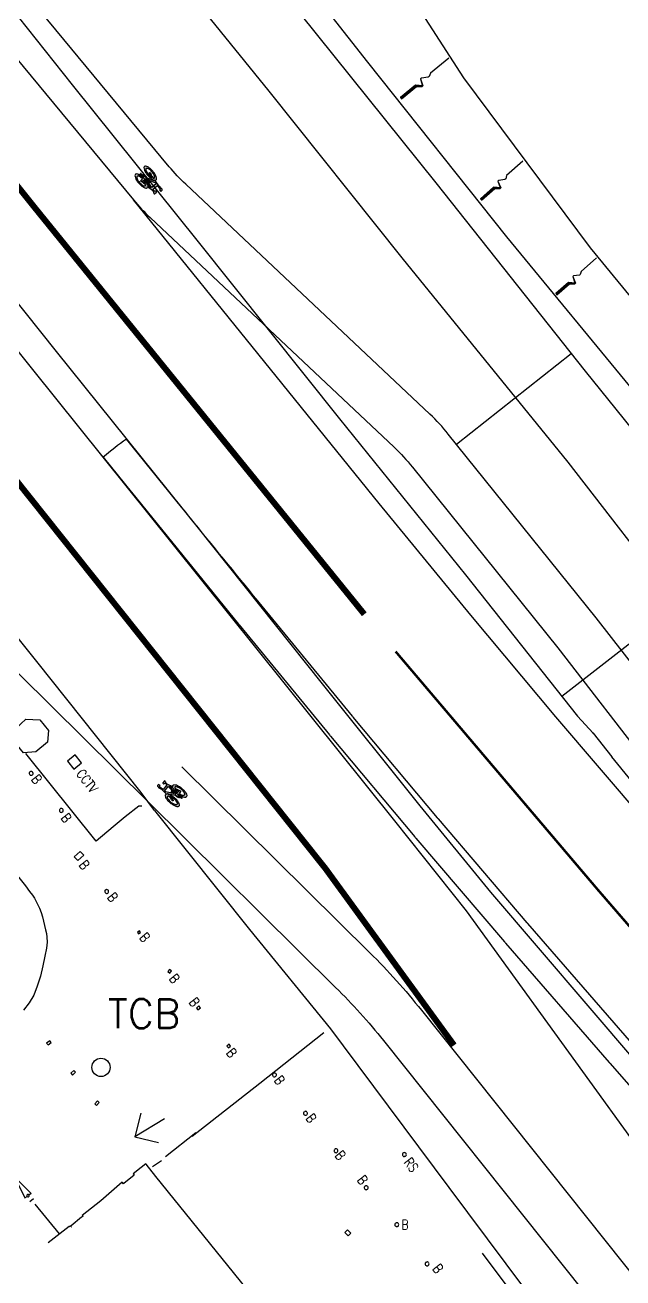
# Model space of a CAD drawing. Extents: x 427500 to 429848, y 434500 to 436505.
# Drawn here: x 429262.6 to 429287.2, y 435046.8 to 435098.4 of the extents above; entities that cross this region are included whole.
import ezdxf

# ---------------------------------------------------------------- set-up
doc = ezdxf.new("R2010")
doc.units = 0
doc.linetypes.add('1004', pattern=[6, 4, -2])
doc.linetypes.add('1010', pattern=[2, 1, -1])
doc.layers.get('0').update_dxf_attribs({"color": 222})
for name, color, linetype in [('KTS_LINES', 7, 'Continuous'), ('LPTIP_Ex_Base', 8, 'Continuous'), ('PRO-MARKINGS', 7, 'Continuous'), ('PROPOSED', 1, 'Continuous')]:
    doc.layers.add(name, color=color, linetype=linetype)
doc.styles.add('MtXpl_Romans', font='romans__.ttf')
doc.styles.get("Standard").update_dxf_attribs({"font": 'romans.shx'})

# ---------------------------------------------------------------- blocks, each defined once
blk = doc.blocks.new('FENCE_UP')
at = {"color": 0, "linetype": 'ByBlock', "flags": 128}
blk.add_lwpolyline([(0, 0.5), (0, -0.5)], dxfattribs=at)
blk = doc.blocks.new('GATE')
at = {"color": 0, "linetype": 'ByBlock', "flags": 128}
for points in [[(-0.450902, 0), (-0.451904, 0.007014), (-0.455912, 0.014028), (-0.460922, 0.019038), (-0.467936, 0.023046), (-0.475952, 0.024048), (-0.482966, 0.023046), (-0.48998, 0.019038), (-0.49499, 0.014028), (-0.498998, 0.007014), (-0.5, 0), (-0.498998, -0.007014), (-0.49499, -0.014028), (-0.48998, -0.019038), (-0.482966, -0.023046), (-0.475952, -0.024048), (-0.467936, -0.023046), (-0.460922, -0.019038), (-0.455912, -0.014028), (-0.451904, -0.007014)], [(-0.475952, 0.024048), (-0.475952, 0.078156), (0.475952, -0.078156), (0.475952, -0.024048)], [(-0.475952, -0.024048), (-0.475952, -0.078156), (0.475952, 0.078156), (0.475952, 0.024048)], [(-0.450902, 0), (-0.451904, -0.007014)], [(0.5, 0), (0.498998, 0.007014), (0.49499, 0.014028), (0.48998, 0.019038), (0.482966, 0.023046), (0.475952, 0.024048), (0.467936, 0.023046), (0.460922, 0.019038), (0.455912, 0.014028), (0.451904, 0.007014), (0.450902, 0), (0.451904, -0.007014), (0.455912, -0.014028), (0.460922, -0.019038), (0.467936, -0.023046), (0.475952, -0.024048), (0.482966, -0.023046), (0.48998, -0.019038), (0.49499, -0.014028), (0.498998, -0.007014)], [(0.5, 0), (0.498998, -0.007014)]]:
    blk.add_lwpolyline(points, dxfattribs=at)
blk = doc.blocks.new('CIRCL')
at = {"color": 0, "linetype": 'ByBlock', "flags": 128}
for points in [[(0.5, 0), (0.475, 0.154), (0.404, 0.293), (0.293, 0.404), (0.154, 0.475), (0, 0.5), (-0.154, 0.475), (-0.293, 0.404), (-0.404, 0.293), (-0.475, 0.154), (-0.5, 0), (-0.475, -0.154), (-0.404, -0.293), (-0.293, -0.404), (-0.154, -0.475), (0, -0.5), (0.154, -0.475), (0.293, -0.404), (0.404, -0.293), (0.475, -0.154)], [(0.5, 0), (0.475, -0.154)]]:
    blk.add_lwpolyline(points, dxfattribs=at)
blk = doc.blocks.new('MH_BANK_L')
at = {"color": 0, "linetype": 'ByBlock', "flags": 128}
for points in [[(-0.19, 0.02005), (-0.5, 0.02005)], [(-0.5, 0.02005), (-0.5, 5e-05)], [(-0.5, 0.01905), (-0.19, 0.01905)], [(-0.5, 0.01795), (-0.19, 0.01795)], [(-0.5, 0.01695), (-0.19, 0.01695)], [(-0.5, 0.01595), (-0.19, 0.01595)], [(-0.5, 0.01495), (-0.19, 0.01495)], [(-0.5, 0.01395), (-0.19, 0.01395)], [(-0.5, 0.01305), (-0.19, 0.01305)], [(-0.5, 0.01205), (-0.19, 0.01205)], [(-0.5, 0.01105), (-0.19, 0.01105)], [(-0.5, 0.01005), (-0.19, 0.01005)], [(-0.5, 0.00905), (-0.19, 0.00905)], [(-0.5, 0.00805), (-0.19, 0.00805)], [(-0.5, 0.00695), (-0.19, 0.00695)], [(-0.5, 0.00595), (-0.19, 0.00595)], [(-0.5, 0.00495), (-0.19, 0.00495)], [(-0.5, 0.00405), (-0.19, 0.00405)], [(-0.5, 0.00295), (-0.19, 0.00295)], [(-0.5, 0.00195), (-0.19, 0.00195)], [(-0.5, 0.00105), (-0.19, 0.00105)], [(-0.5, 5e-05), (-0.19, 5e-05)], [(-0.19, 5e-05), (-0.19, 0.02005)], [(-0.1, -0.04005), (-0.19, 0.02005)], [(-0.19, 0.01905), (-0.101, -0.03995)], [(-0.19, 0.01795), (-0.102, -0.04005)], [(-0.19, 0.01695), (-0.1031, -0.03995)], [(-0.19, 0.01595), (-0.1042, -0.04005)], [(-0.19, 0.01495), (-0.1052, -0.03995)], [(-0.19, 0.01395), (-0.1062, -0.03995)], [(-0.19, 0.01305), (-0.1072, -0.03995)], [(-0.19, 0.01205), (-0.108, -0.03995)], [(-0.19, 0.01105), (-0.109, -0.03995)], [(-0.19, 0.01005), (-0.11, -0.04005)], [(-0.19, 0.00905), (-0.1112, -0.03995)], [(-0.19, 0.00805), (-0.19, 0.00695)], [(-0.19, 0.00805), (-0.1124, -0.04005)], [(-0.19, 0.00695), (-0.1135, -0.03995)], [(-0.19, 0.00595), (-0.1144, -0.03995)], [(-0.19, 0.00495), (-0.1154, -0.03995)], [(-0.19, 0.00405), (-0.1163, -0.03995)], [(-0.19, 0.00295), (-0.1173, -0.03995)], [(-0.19, 0.00195), (-0.1183, -0.03995)], [(-0.19, 0.00105), (-0.1191, -0.04005)], [(-0.19, 5e-05), (-0.12, -0.04005)], [(-0.0601, 0.04005), (-0.11, -0.04005)], [(-0.0601, 0.04005), (-0.109, -0.03995)], [(-0.0601, 0.04005), (-0.108, -0.03995)], [(-0.0601, 0.04005), (-0.1072, -0.03995)], [(-0.0601, 0.04005), (-0.1062, -0.03995)], [(-0.0601, 0.04005), (-0.1058, -0.03085)], [(-0.0601, 0.04005), (-0.1055, -0.03155)], [(-0.0601, 0.04005), (-0.1052, -0.03995)], [(-0.0601, 0.04005), (-0.1042, -0.04005)], [(-0.0601, 0.04005), (-0.1031, -0.03995)], [(-0.0601, 0.04005), (-0.102, -0.04005)], [(-0.0601, 0.04005), (-0.101, -0.03995)], [(-0.0601, 0.04005), (-0.1, -0.04005)], [(-0.0601, 0.04005), (-0.1, -0.04005)], [(-0.04, 0.04005), (-0.0601, 0.04005)], [(0.05, 5e-05), (-0.04, 0.04005)], [(0.07, 5e-05), (0.05, 5e-05)], [(0.12, 0.02005), (0.07, 5e-05)], [(0.5, 0.02005), (0.12, 0.02005)], [(-0.1, -0.04005), (-0.12, -0.04005)], [(-0.1058, -0.03085), (-0.1137, -0.03085)], [(-0.1055, -0.03155), (-0.1127, -0.03155)], [(-0.1059, -0.03225), (-0.1116, -0.03225)], [(-0.1065, -0.03295), (-0.1105, -0.03295)], [(-0.107, -0.03375), (-0.1094, -0.03375)], [(-0.1075, -0.03445), (-0.1083, -0.03445)], [(-0.1055, -0.03155), (-0.1077, -0.03485)]]:
    blk.add_lwpolyline(points, dxfattribs=at)
blk = doc.blocks.new('Bicycle-1057S')
h = blk.add_hatch(color=0)
h.dxf.hatch_style = 1
edge = h.paths.add_edge_path()
edge.add_arc((0.1255931590565698, -0.09402841553107237), 0.02648515648108875, 129.1417589179424, 144.2919472120851)
edge.add_arc((0.1085562400126971, -0.08167002299842399), 0.005438877888942004, 145.2542598140026, 218.1085320607194)
edge.add_arc((0.1199412003065617, -0.07274033581713624), 0.01990803937288878, 218.1085320607193, 242.7437377249644)
edge.add_arc((0.1323570823030125, -0.04863988274777631), 0.0470186639303978, 242.7437377249643, 256.1140822548531)
edge.add_line((0.1210730989660078, -0.09428444954219217), (0.1210730989660078, -0.1093843280975762))
edge.add_line((0.1210730989660078, -0.1093843280975762), (0.1709389036250854, -0.1093843280975762))
edge.add_line((0.1709389036250854, -0.1093843280975762), (0.1709389036250854, -0.08603216731390888))
edge.add_line((0.1709389036250854, -0.08603216731390888), (0.2357062799771484, -0.07507811475829329))
edge.add_arc((0.2940311629775173, 0.02510465163729701), 0.1159240210641441, 239.7926865904873, 250.1489920615088)
edge.add_arc((0.3352342839856055, 0.1392318298363441), 0.2372611958478196, 250.1489920615087, 261.4948583744368)
edge.add_arc((0.362500000000002, 0.3215590699295104), 0.4216158587933737, 261.4948583744369, 265.5790043067903)
edge.add_line((0.33, -0.09880230125732192), (0.33, -0.1106220625765941))
edge.add_arc((0.3649999999999979, -1.094938660479188), 0.9849386604791879, 92.0364461736281, 98.710120306432)
edge.add_arc((0.3002475405305327, -0.6722787565192403), 0.5573474124130271, 98.71012030643209, 110.2975697722287)
edge.add_arc((0.2023615741320395, -0.4076241066270181), 0.2751706129993586, 110.2975697722287, 131.7625682865146)
edge.add_arc((0.05714990642971905, -0.2449999999999999), 0.05714990642971902, 131.7625682865146, 180)
edge.add_arc((0.05714990642971905, -0.245), 0.05714990642971904, 180, 228.2374317134853)
edge.add_arc((0.2023615741320401, -0.08237589337298118), 0.2751706129993595, 228.2374317134854, 249.7024302277713)
edge.add_arc((0.3002475405305318, 0.1822787565192362), 0.5573474124130229, 249.7024302277713, 261.2898796935679)
edge.add_arc((0.3650000000000001, 0.6049386604791959), 0.9849386604791958, 261.2898796935679, 270)
edge.add_arc((0.3650000000000005, 0.604938660479198), 0.984938660479198, 269.9999999999999, 278.710120306432)
edge.add_arc((0.4297524594694681, 0.1822787565192365), 0.5573474124130234, 278.7101203064321, 290.2975697722287)
edge.add_arc((0.527638425867959, -0.08237589337297913), 0.2751706129993619, 290.2975697722287, 311.7625682865145)
edge.add_arc((0.6728500935702808, -0.2450000000000002), 0.05714990642971921, 311.7625682865148, 360.0000000000001)
edge.add_arc((0.6728500935702809, -0.2450000000000002), 0.05714990642971907, 8.347926217626053e-14, 48.23743171348524)
edge.add_arc((0.5276384258679238, -0.4076241066270601), 0.2751706129994143, 48.23743171348545, 51.44868646367202)
edge.add_line((0.6991289573365953, -0.1924268392766916), (0.9555783743845828, -0.1393683391977977))
edge.add_line((0.9555783743845828, -0.1393683391977977), (1.026142996864914, -0.1494489995521307))
edge.add_arc((1.047232637774721, -0.1446760141640408), 0.02162300495351051, 192.752292015752, 229.4556686730448)
edge.add_arc((1.082087526109876, -0.1021911607252427), 0.07657266547575484, 230.3014880105123, 254.7693945910597)
edge.add_arc((1.137258100044497, 0.09027275344468394), 0.2767829944268662, 254.2163442209831, 263.9588712902375)
edge.add_arc((1.111305815940649, -0.1577737992489841), 0.0273842720150536, 263.337789327011, 292.272256146745)
edge.add_arc((1.118318684532589, -0.1773400816377044), 0.006684298591048081, 300.2362763225035, 358.2881666264944)
edge.add_line((1.125, -0.1775397595764579), (1.125, -0.06938311127612472))
edge.add_arc((1.114107004921157, -0.06988940866287181), 0.01090475487260144, 2.661145164140756, 38.31498093786265)
edge.add_arc((1.110772519990496, -0.07252424211479346), 0.01515459452512635, 38.31498093786259, 73.21773194917768)
edge.add_arc((1.092973786883735, -0.1315424953674024), 0.07679832183938598, 73.2177319491774, 98.60632256700862)
edge.add_arc((1.086437502710172, -0.08835556308793147), 0.03311956120553582, 98.60632256700892, 134.88021916439)
edge.add_line((1.063067446729034, -0.06488758878494341), (1.033157894736842, -0.1147368421052633))
edge.add_line((1.033157894736842, -0.1147368421052633), (0.94, -0.1014285714285716))
edge.add_line((0.94, -0.1014285714285716), (0.94, 0.1393269230769229))
edge.add_line((0.94, 0.1393269230769229), (0.9849999999999998, 0.1349999999999998))
edge.add_arc((1.01645105852891, 0.3320764244353353), 0.199570253672248, 260.9327337914132, 290.3801191405059)
edge.add_arc((1.105464489312583, 0.1086566116361067), 0.04124963619416752, 71.00970639435519, 118.23338806896231, ccw=False)
edge.add_arc((1.115840168087301, 0.1389608091172128), 0.009218591994430198, 6.472580860778692, 70.69733750635021, ccw=False)
edge.add_line((1.125, 0.1399999999999998), (1.125, 0.08999999999999979))
edge.add_line((1.125, 0.08999999999999979), (1.215, 0.08999999999999977))
edge.add_line((1.215, 0.08999999999999977), (1.215, 0.1551204709322744))
edge.add_arc((1.199541460380685, 0.152605035499959), 0.01566186012503258, 9.242245549902828, 38.24503396435792)
edge.add_arc((1.175907833058162, 0.1339771072228429), 0.04575418559710753, 38.24503396435812, 62.40139835930763)
edge.add_arc((1.144411258767213, 0.07372613583564096), 0.1137410501017065, 62.40139835930752, 80.15996594038734)
edge.add_arc((1.117118489909174, -0.08362655073671205), 0.2734431578006205, 80.15996594038758, 97.39463954963908)
edge.add_arc((1.101932488087908, 0.03338489676562068), 0.1554503889632606, 97.39463954963931, 115.9418288466421)
edge.add_arc((1.008892827938793, 0.2234296512512854), 0.05614866456590088, 265.4429401072497, 296.48081285581895, ccw=False)
edge.add_line((1.004431711558944, 0.1674584892731782), (0.7039782804499767, 0.1963482422644251))
edge.add_arc((0.5276024317589506, 0.4074790768269162), 0.2751084682530396, 309.8749265664079, 311.7820790879888)
edge.add_arc((0.6727840718052973, 0.2449999999999999), 0.05721592819470267, 311.7820790879888, 360)
edge.add_arc((0.6727840718052971, 0.2449999999999999), 0.05721592819470289, 359.9999999999999, 408.2179209120112)
edge.add_arc((0.5276024317590292, 0.08252092317317208), 0.2751084682529212, 48.21792091201113, 69.68965002433214)
edge.add_arc((0.4297377485950346, -0.1818948901564406), 0.5570538859307931, 69.68965002433218, 81.283999398439)
edge.add_arc((0.3649999999999998, -0.6041692450557905), 0.9842618059168534, 81.28399939843904, 89.99999999999999)
edge.add_arc((0.3650000000000001, -0.6041692450557938), 0.9842618059168566, 90.00000000000001, 98.71600060156094)
edge.add_arc((0.3002622514049669, -0.1818948901564457), 0.5570538859307985, 98.71600060156108, 110.3103499756678)
edge.add_arc((0.2023975682409703, 0.08252092317317244), 0.2751084682529208, 110.3103499756678, 131.7820790879888)
edge.add_arc((0.05721592819470288, 0.2450000000000001), 0.05721592819470277, 131.7820790879889, 180)
edge.add_arc((0.05721592819470288, 0.2450000000000001), 0.05721592819470279, 180, 228.2179209120111)
edge.add_arc((0.2023975682409709, 0.4074790768268282), 0.2751084682529215, 228.2179209120111, 249.6896500243321)
edge.add_arc((0.3002622514049652, 0.6718948901564387), 0.5570538859307912, 249.6896500243321, 261.2839993984389)
edge.add_arc((0.3650000000000005, 1.094169245055782), 0.9842618059168449, 261.2839993984389, 269.9999999999999)
edge.add_arc((0.3650000000000005, 1.094169245055783), 0.9842618059168462, 269.9999999999999, 278.7160006015609)
edge.add_arc((0.4297377485950349, 0.6718948901564392), 0.5570538859307919, 278.7160006015609, 290.3103499756678)
edge.add_arc((0.5276024317590321, 0.4074790768268224), 0.2751084682529152, 290.3103499756677, 298.7400305951868)
edge.add_line((0.6598845455543121, 0.1662611013890084), (0.7049721577726218, 0.1619257540603247))
edge.add_line((0.7049721577726218, 0.1619257540603247), (0.4092702756605957, 0.007454621613743967))
edge.add_arc((0.3624999999999988, -0.4115590699294977), 0.4216158587933608, 83.6310126563938, 89.99999999999984)
edge.add_arc((0.3624999999999998, -0.4115590699294889), 0.4216158587933519, 89.99999999999997, 98.50514162556317)
edge.add_arc((0.3352342839856051, -0.2292318298363435), 0.2372611958478189, 98.50514162556317, 109.8510079384912)
edge.add_arc((0.2940311629775176, -0.1151046516372976), 0.1159240210641447, 109.8510079384912, 131.0753738798026)
edge.add_arc((0.2329280192318751, -0.04500000000000001), 0.02292801923187508, 131.0753738798026, 180)
edge.add_arc((0.2329280192318752, -0.04500000000000001), 0.02292801923187524, 180.0000000000001, 222.6870495144356)
edge.add_line((0.2160743692041546, -0.0605450489430028), (0.1709389036250855, -0.06817877273918918))
edge.add_line((0.1709389036250855, -0.06817877273918918), (0.1709389036250855, -0.05314407924277024))
edge.add_line((0.1709389036250855, -0.05314407924277024), (0.1210730989660078, -0.05314407924277022))
edge.add_line((0.1210730989660078, -0.05314407924277022), (0.1210730989660078, -0.06826489232125907))
edge.add_arc((0.1295536262736133, -0.1049338960924515), 0.03763688590979285, 103.0219837958038, 123.3282019209634)
edge = h.paths.add_edge_path(flags=16)
edge.add_line((0.8010092807424596, 0.1526914153132249), (0.85, 0.1479807692307691))
edge.add_line((0.85, 0.1479807692307691), (0.85, -0.09119768916500626))
edge.add_line((0.85, -0.09119768916500627), (0.5149813376234688, -0.04592489695196145))
edge.add_arc((0.4920719807681302, -0.04500000000000186), 0.02292801923186977, 357.6881093012058, 360.0000000000044)
edge.add_arc((0.492071980768125, -0.04500000000000007), 0.02292801923187499, 359.9999999999999, 405.6770613714275)
edge.add_line((0.5080918281662061, -0.02859699554229709), (0.5583965690419177, -0.02007051495797908))
edge.add_line((0.5583965690419177, -0.02007051495797908), (0.5583965690419177, -0.03488638777457719))
edge.add_line((0.5583965690419177, -0.03488638777457719), (0.6071960093520374, -0.0348863877745772))
edge.add_line((0.6071960093520374, -0.0348863877745772), (0.6071960093520374, -0.01994367788202011))
edge.add_arc((0.5961658072233547, 0.02207109393126968), 0.04343853599653663, 284.7099937128414, 308.6624902789959)
edge.add_arc((0.6191713373046384, -0.006683059294339246), 0.006613873852225735, 308.6624902789954, 417.054963233324)
edge.add_arc((0.597462100593441, -0.04018266257306424), 0.04653272126062121, 57.05496323332503, 77.92545307749995)
edge.add_line((0.6071960093520375, 0.005320580917900087), (0.6071960093520374, 0.02047441945387607))
edge.add_line((0.6071960093520374, 0.02047441945387607), (0.5583965690419177, 0.02047441945387607))
edge.add_line((0.5583965690419177, 0.02047441945387607), (0.5583965690419177, -0.003409372772500956))
edge.add_line((0.5583965690419177, -0.003409372772500958), (0.489807155429238, -0.01522256642305359))
edge.add_arc((0.4309688370224912, -0.115104651637281), 0.1159240210641259, 59.49860577599883, 62.30136376572178)
edge.add_line((0.4848527530876162, -0.01246497973034986), (0.8010092807424596, 0.1526914153132249))
edge = h.paths.add_edge_path(flags=16)
edge.add_arc((0.4783568392825849, -0.3575472182040819), 0.1917893422273881, 65.84495474860528, 69.5671713206016)
edge.add_arc((0.4101288188534401, -0.540685588829678), 0.3872240514452698, 69.5671713206013, 81.22760581677363)
edge.add_arc((0.3650000000000043, -0.8331319537255499), 0.6831319537255498, 81.22760581677335, 87.06318721189446)
edge.add_line((0.4, -0.150897194862527), (0.4, -0.2150000000000001))
edge.add_line((0.4, -0.2150000000000001), (0.5568384287202102, -0.1825506699199566))
edge = h.paths.add_edge_path(flags=16)
edge.add_arc((0.1504167412798086, -0.2449999999999998), 0.0404167412798087, 180.0000000000003, 228.031377788937)
edge.add_arc((0.2516431607174225, -0.132452781795901), 0.1917893422274068, 228.0313777889369, 249.5671713206013)
edge.add_arc((0.3198711811465615, 0.05068558882968327), 0.3872240514452754, 249.5671713206013, 261.2276058167736)
edge.add_arc((0.3650000000000002, 0.3431319537256016), 0.6831319537256016, 261.2276058167737, 270)
edge.add_arc((0.3650000000000006, 0.3431319537255932), 0.6831319537255933, 269.9999999999999, 278.7723941832264)
edge.add_arc((0.4101288188534402, 0.05068558882967744), 0.3872240514452694, 278.7723941832263, 290.4328286793987)
edge.add_arc((0.4783568392825773, -0.1324527817959004), 0.1917893422274075, 290.4328286793986, 311.968622211063)
edge.add_arc((0.5795832587201913, -0.2450000000000001), 0.04041674127980865, 311.968622211063, 360)
edge.add_arc((0.5795832587201913, -0.2450000000000001), 0.04041674127980865, 3.934699558586697e-14, 48.03137778893682)
edge.add_arc((0.478356839282282, -0.3575472182044319), 0.1917893422278519, 48.03137778893772, 49.26932853407754)
edge.add_line((0.6035001816606982, -0.2122121032096358), (0.3879520662544559, -0.2568082650178238))
edge.add_arc((0.359621437672778, -0.1471711421593139), 0.1132383469701186, 270.0000000000009, 284.4885082669896, ccw=False)
edge.add_arc((0.3599813813666154, -0.2048860969552485), 0.0555245588725474, 244.0010186952478, 269.62857158370264, ccw=False)
edge.add_arc((0.3404972897307452, -0.2454727757627812), 0.01050793074839578, 177.4212617184321, 242.479324053344, ccw=False)
edge.add_line((0.33, -0.2450000000000001), (0.33, -0.150897194862527))
edge.add_arc((0.3649999999999946, -0.8331319537255476), 0.6831319537255475, 92.93681278810544, 98.7723941832266)
edge.add_arc((0.3198711811465587, -0.5406855888296751), 0.3872240514452669, 98.77239418322624, 110.4328286793987)
edge.add_arc((0.2516431607174224, -0.3575472182040986), 0.1917893422274065, 110.4328286793987, 131.9686222110632)
edge.add_arc((0.1504167412798083, -0.2449999999999998), 0.04041674127980829, 131.968622211063, 180.0000000000003)
edge = h.paths.add_edge_path(flags=16)
edge.add_line((0.4, -0.1106220625765941), (0.4, -0.09838578643388625))
edge.add_arc((0.362500000000002, 0.3215590699294804), 0.4216158587933433, 275.1028316889799, 278.5051416255631)
edge.add_arc((0.3897657160143952, 0.1392318298363415), 0.237261195847817, 278.5051416255631, 289.8510079384913)
edge.add_arc((0.4309688370224811, 0.0251046516373004), 0.1159240210641479, 289.8510079384913, 297.5734711250544)
edge.add_line((0.484628403888863, -0.07765248701200858), (0.835, -0.1250000000000002))
edge.add_line((0.835, -0.1250000000000002), (0.6529817174705733, -0.1626589550060883))
edge.add_arc((0.5276384258679636, -0.4076241066270114), 0.2751706129993511, 62.90217049968486, 69.70243022777146)
edge.add_arc((0.4297524594694673, -0.6722787565192396), 0.5573474124130262, 69.70243022777129, 81.2898796935679)
edge.add_arc((0.3650000000000009, -1.09493866047919), 0.9849386604791897, 81.28987969356794, 87.96355382637184)
edge = h.paths.add_edge_path(flags=16)
edge.add_arc((0.4449236986313491, -0.04500000000000011), 0.01507630136865096, 1.054819283487206e-13, 48.44895341119659)
edge.add_arc((0.4060479337699563, -0.08886225322274957), 0.07368707129479077, 48.44895341119748, 69.84062143707904)
edge.add_arc((0.3798391743587921, -0.1602517204131925), 0.1497354446870443, 69.84062143707904, 81.35341277984766)
edge.add_arc((0.3624999999999999, -0.2742745398618802), 0.2650690925200709, 81.35341277984772, 89.99999999999997)
edge.add_arc((0.3624999999999999, -0.274274539861879), 0.2650690925200698, 89.99999999999997, 98.64658722015228)
edge.add_arc((0.3451608256412076, -0.1602517204131919), 0.1497354446870436, 98.6465872201522, 110.1593785629209)
edge.add_arc((0.3189520662300434, -0.08886225322274857), 0.07368707129478973, 110.1593785629209, 131.5510465888027)
edge.add_arc((0.2800763013686506, -0.04500000000000002), 0.01507630136865062, 131.5510465888023, 180.0000000000001)
edge.add_arc((0.2800763013686508, -0.04500000000000002), 0.01507630136865079, 180.0000000000001, 228.4489534111975)
edge.add_arc((0.3189520662300437, -0.001137746777250717), 0.07368707129479057, 228.4489534111975, 249.8406214370791)
edge.add_arc((0.3451608256412076, 0.07025172041319168), 0.1497354446870435, 249.8406214370791, 261.3534127798478)
edge.add_arc((0.3625000000000003, 0.1842745398618795), 0.2650690925200704, 261.3534127798476, 269.9999999999999)
edge.add_arc((0.3625000000000002, 0.1842745398618796), 0.2650690925200706, 269.9999999999999, 278.6465872201522)
edge.add_arc((0.3798391743587923, 0.07025172041319208), 0.149735444687044, 278.6465872201523, 290.1593785629209)
edge.add_arc((0.4060479337699569, -0.001137746777252258), 0.07368707129478903, 290.1593785629209, 311.5510465888029)
edge.add_arc((0.4449236986313495, -0.04500000000000011), 0.01507630136865057, 311.5510465888019, 360.0000000000001)
edge = h.paths.add_edge_path(flags=16)
edge.add_arc((0.5545215225433117, 0.5356726882561043), 0.3234618584126379, 256.4487186734111, 264.5542933785383)
edge.add_line((0.5238241919462786, 0.2136707507743962), (0.5932041344403048, 0.2069996024576628))
edge.add_arc((0.4781819073505409, 0.3626381845019278), 0.1935290183549708, 306.4656665490008, 311.7704046412889)
edge.add_arc((0.5813587244239535, 0.2471211639649405), 0.03864313257081291, 311.7704046412892, 360.5617053325667)
edge.add_arc((0.5813587244239538, 0.2471211639649405), 0.03864313257081273, 0.5617053325667196, 49.35300602384447)
edge.add_arc((0.4804665614422023, 0.1296034671529087), 0.1935290183549633, 49.35300602384398, 70.62459621730659)
edge.add_arc((0.4135262961559181, -0.06074449369631113), 0.3953045008003145, 70.62459621730665, 82.01711533480362)
edge.add_arc((0.3709724373807858, -0.3641886128402266), 0.7017178887905926, 82.0171153348035, 90.56170533256646)
edge.add_arc((0.3709724373807861, -0.3641886128402225), 0.7017178887905886, 90.5617053325665, 99.1062953303295)
edge.add_arc((0.3224774452478641, -0.06163712948952527), 0.3953045008003125, 99.10629533032939, 110.4988144478265)
edge.add_arc((0.2518180926494552, 0.1273618154980764), 0.1935290183549649, 110.4988144478264, 131.7704046412889)
edge.add_arc((0.1486412755760465, 0.2428788360350593), 0.03864313257081296, 131.7704046412889, 180.5617053325667)
edge.add_arc((0.1486412755760468, 0.2428788360350593), 0.03864313257081321, 180.5617053325666, 229.353006023844)
edge.add_arc((0.2495334385577984, 0.3603965328470931), 0.1935290183549653, 229.3530060238443, 250.6245962173066)
edge.add_arc((0.3164737038440827, 0.5507444936963126), 0.3953045008003163, 250.6245962173066, 262.0171153348036)
edge.add_arc((0.3590275626192138, 0.8541886128402267), 0.7017178887905928, 262.0171153348036, 270.5617053325665)
edge.add_arc((0.359027562619214, 0.8541886128402225), 0.7017178887905887, 270.5617053325665, 279.1062953303295)
edge.add_arc((0.4075225547521375, 0.5516371294895188), 0.395304500800306, 279.1062953303293, 289.098106292045)
edge.add_line((0.5368609167713212, 0.1780902964642959), (0.4650000000000001, 0.1849999999999999))
edge.add_arc((0.5011695245165797, 0.5494383493096282), 0.3662288150204487, 249.5302429035852, 264.3321092119445, ccw=False)
edge.add_arc((0.408696752517224, 0.3017101403780114), 0.1018040070660671, 219.81143243366, 249.5302429035852, ccw=False)
edge.add_arc((0.3393648764862762, 0.2439215579258251), 0.01154643510778842, 182.9001710029059, 219.8114324336599, ccw=False)
edge.add_arc((0.333388750288222, 0.2436188025506967), 0.00556264490823779, 121.34140895685039, 182.9001710029066, ccw=False)
edge.add_arc((0.3569992523026438, 0.2048494964756024), 0.05095553971477509, 96.53117755850923, 121.34140895685059, ccw=False)
edge.add_arc((0.3626516754290913, 0.1554776886042005), 0.1006498583004144, 77.38597802456098, 96.53117755850923, ccw=False)
edge.add_arc((0.3748392886274233, 0.2099393253543119), 0.04484118699412693, 58.985215138957585, 77.38597802456081, ccw=False)
edge.add_arc((0.5380436786246806, 0.5314291914319482), 0.3158330644056515, 243.667006448054, 259.1754194558784)
at = {"color": 0}
for p, q in [((0.3287280353378081, -0.1041516017134914), (0.3288192754914361, -0.1039005124007382)), ((0.3288877096512284, -0.1042885504342675), (0.3287280353378081, -0.1041516017134914)), ((0.3295948302791771, -0.1031929206888656), (0.3287508467244056, -0.1032157388124624)), ((0.3296632644389694, -0.1019603222330919), (0.3287736581110039, -0.1019603222330919)), ((0.3291158127316791, -0.1019831503514884), (0.3287736581110039, -0.1024624908638004)), ((0.3290930013450817, -0.1042885504342675), (0.3288877096512284, -0.1042885504342675)), ((0.3292526756585019, -0.1039461686375294), (0.3290930013450817, -0.1042885504342675)), ((0.329640453052372, -0.1023483602666211), (0.329161435504874, -0.1019831503514884)), ((0.3294351613585196, -0.1039461686375294), (0.3292526756585019, -0.1039461686375294)), ((0.3295720188925797, -0.1041287735950949), (0.3294351613585196, -0.1039461686375294)), ((0.3294351613585196, -0.1042885504342675), (0.3295720188925797, -0.1041287735950949)), ((0.3296176416657746, -0.1028277007789349), (0.3295948302791771, -0.1035581306040002))]:
    blk.add_line(p, q, dxfattribs=at)
for points in [[(0.1088746358722688, -0.07348688451793352, 0.06620162645581315), (0.1040871721730241, -0.07857021246627484, 0.329045697347466), (0.1042766963171289, -0.08502664309139618, 0.1079072842323877), (0.1108238940228147, -0.09043792768159163, 0.05840540863255037), (0.1210730989660078, -0.09428444954219217), (0.1210730989660078, -0.1093843280975762), (0.1709389036250854, -0.1093843280975762), (0.1709389036250854, -0.08603216731390888), (0.2357062799771484, -0.07507811475829329, 0.04521868944864418), (0.2546662158690515, -0.08393102875599362, 0.04954616364587781), (0.3001437889372994, -0.09542010860099805, 0.01782233505618444), (0.33, -0.09880230125732192), (0.33, -0.1106220625765941, 0.02912762999146831), (0.2158454020491987, -0.1213591461011008, 0.05060291222805472), (0.1069060248669102, -0.1495405845398161, 0.09393354558812385), (0.01908547964996145, -0.2023712395341582, 0.2136395982254601), (1.050686772828547e-17, -0.245, 0.2136395982254597), (0.01908547964996138, -0.2876287604658417, 0.09393354558812361), (0.1069060248669101, -0.3404594154601839, 0.05060291222805496), (0.2158454020491984, -0.3686408538988992, 0.03802337796379034), (0.3649999999999999, -0.38, 0.03802337796379043), (0.5141545979508021, -0.3686408538988992, 0.05060291222805458), (0.6230939751330896, -0.3404594154601841, 0.09393354558812297), (0.7109145203500387, -0.287628760465842, 0.2136395982254593), (0.73, -0.2450000000000001, 0.2136395982254589), (0.7109145203500387, -0.2023712395341586, 0.01401265916983727), (0.6991289573365953, -0.1924268392766916), (0.9555783743845828, -0.1393683391977977), (1.026142996864914, -0.1494489995521307, 0.1615320291578394), (1.033176901781189, -0.1611074057332191, 0.1071688624317772), (1.061971533169924, -0.1760743112137108, 0.04253541846399684), (1.108128811333472, -0.1849731557766747, 0.126925508449554), (1.121684677080907, -0.1831150224875275, 0.2588591559397385), (1.125, -0.1775397595764579), (1.125, -0.06938311127612472, 0.1568364930858567), (1.12266303144645, -0.06312863289895194, 0.1534803684012116), (1.115148189584886, -0.05801509841774095, 0.1112340150849529), (1.081481344142446, -0.05560893231927388, 0.1596097520212116), (1.063067446729034, -0.06488758878494341), (1.033157894736842, -0.1147368421052633), (0.94, -0.1014285714285716), (0.94, 0.1393269230769229), (0.9849999999999998, 0.1349999999999998, 0.1292002425394808), (1.085950761182175, 0.1449986933129138, -0.2090187272153614), (1.118887449725435, 0.1476611834182221, -0.2878070053565828), (1.125, 0.1399999999999998), (1.125, 0.08999999999999979), (1.215, 0.08999999999999977), (1.215, 0.1551204709322744, 0.1272284316793309), (1.211841824661803, 0.1623001322569733, 0.1057940901736811), (1.197104576227332, 0.1745251476030487, 0.07764182163660346), (1.163849375363327, 0.1857939104251043, 0.07534252693725144), (1.081925585010936, 0.1875424371523875, 0.08110451507786728), (1.033929410422161, 0.1731718949336026, -0.1362623426198962), (1.004431711558944, 0.1674584892731782), (0.7039782804499767, 0.1963482422644251, 0.00832171479736017), (0.7109070029063665, 0.2023349725952917, 0.2135505823316499), (0.73, 0.2449999999999999, 0.2135505823316504), (0.7109070029063664, 0.2876650274047082, 0.09396317257082422), (0.6230939751330898, 0.3405248658727139, 0.05063309589599981), (0.5141519477101913, 0.36872591840272, 0.03804907271182555), (0.365, 0.3800925608610629, 0.03804907271182546), (0.2158480522898086, 0.36872591840272, 0.05063309589599926), (0.1069060248669102, 0.340524865872714, 0.09396317257082444), (0.01909299709363351, 0.2876650274047083, 0.2135505823316499), (1.005154347342302e-16, 0.245, 0.2135505823316495), (0.01909299709363353, 0.2023349725952918, 0.09396317257082416), (0.1069060248669102, 0.1494751341272861, 0.05063309589599998), (0.2158480522898087, 0.12127408159728, 0.03804907271182587), (0.3649999999999999, 0.109907439138937, 0.03804907271182588), (0.5141519477101915, 0.1212740815972799, 0.05063309589599987), (0.6230939751330898, 0.1494751341272859, 0.03679801626859047), (0.6598845455543121, 0.1662611013890084), (0.7049721577726218, 0.1619257540603247), (0.4092702756605957, 0.007454621613743975, 0.02779710588782994), (0.3625, 0.01005678886386304, 0.03712772687842065), (0.3001437889372993, 0.00542010860099796, 0.04954616364587789), (0.2546662158690515, -0.006068971244006424, 0.0928744276712165), (0.2178631344268814, -0.0277158074614547, 0.2167769235559518), (0.21, -0.04500000000000004, 0.1884415738359674), (0.2160743692041546, -0.0605450489430028), (0.1709389036250855, -0.06817877273918918), (0.1709389036250855, -0.05314407924277024), (0.1210730989660078, -0.05314407924277022), (0.1210730989660078, -0.06826489232125907, 0.0888351774420325), (0.1088746358722688, -0.07348688451793352)], [(0.4787293732899234, 0.2212158168741777, 0.03538199524900019), (0.5238241919462786, 0.2136707507743962), (0.5932041344403048, 0.2069996024576628, 0.02315042084802789), (0.6071007434608504, 0.2183003355453849, 0.2161679210065194), (0.62, 0.2474999999999999, 0.2161679210065208), (0.6065307354804885, 0.2764411495422749, 0.09308226368066548), (0.5446710112211003, 0.3121720010628481, 0.04975022667479514), (0.4684251111540539, 0.3307293476581098, 0.03730009124669594), (0.3640931808341686, 0.3374955549148199, 0.03730009124669604), (0.2599139626854521, 0.3286851207123394, 0.04975022667479567), (0.1840465528159611, 0.3086364671569156, 0.09308226368066488), (0.1228992565391498, 0.2716996644546151, 0.2161679210065207), (0.11, 0.2425, 0.2161679210065191), (0.1234692645195115, 0.2135588504577247, 0.09308226368066462), (0.1853289887788999, 0.1778279989371517, 0.04975022667479539), (0.261574888845947, 0.1592706523418899, 0.03730009124669569), (0.3659068191658316, 0.1525044450851799, 0.03730009124669613), (0.4700860373145483, 0.1613148792876605, 0.04362514343017022), (0.5368609167713212, 0.1780902964642959), (0.4650000000000001, 0.1849999999999999, -0.06467527653755671), (0.3730945758271105, 0.2063343527291863, -0.1304045123069024), (0.3304954155632345, 0.2365288029161547, -0.16246290201637), (0.3278332299811951, 0.2433373554093805, -0.2752523142161367), (0.3304954155632345, 0.2483697637738941, -0.1086799343264191), (0.3512033730290797, 0.2554743402884014, -0.08373155279410573), (0.3846317998921907, 0.253698196159803, -0.0804614398804402), (0.3979441247861357, 0.2483697637738943, 0.06777169068829121)], [(0.8010092807424596, 0.1526914153132249), (0.85, 0.1479807692307691), (0.85, -0.09119768916500627), (0.5149813376234688, -0.04592489695196145, 0.01008786833677551), (0.515, -0.0450000000000001, 0.2019853073732921), (0.5080918281662061, -0.02859699554229709), (0.5583965690419177, -0.02007051495797908), (0.5583965690419177, -0.03488638777457719), (0.6071960093520374, -0.0348863877745772), (0.6071960093520374, -0.01994367788202011, 0.1048946772739972), (0.6233032332950188, -0.01184743368605731, 0.5116844109006436), (0.6227681884753907, -0.001132744979941137, 0.0913172553089896), (0.6071960093520375, 0.005320580917900087), (0.6071960093520374, 0.02047441945387607), (0.5583965690419177, 0.02047441945387607), (0.5583965690419177, -0.003409372772500958), (0.489807155429238, -0.01522256642305359, 0.01222994846074251), (0.4848527530876162, -0.01246497973034986)], [(0.1099999999999999, -0.245, 0.2126996629660772), (0.1233891155438425, -0.2750502982140864, 0.09424518177345811), (0.1846877707974303, -0.312175144212722, 0.05092219011426544), (0.2608157658004246, -0.3320087068372218, 0.03829549467705391), (0.3649999999999999, -0.3400000000000001, 0.03829549467705463), (0.4691842341995759, -0.3320087068372218, 0.05092219011426571), (0.5453122292025695, -0.3121751442127222, 0.0942451817734579), (0.6066108844561574, -0.2750502982140867, 0.2126996629660783), (0.62, -0.2450000000000001, 0.2126996629660773), (0.6066108844561575, -0.2149497017859136, 0.005401631654725485), (0.6035001816606982, -0.2122121032096358), (0.3879520662544559, -0.2568082650178238, -0.06330239550141832), (0.3596214376727798, -0.2604094891294326, -0.1122897084671572), (0.3356419041153343, -0.2547916726470021, -0.2917483079654162), (0.33, -0.2450000000000001), (0.33, -0.150897194862527, 0.02546803149984724), (0.260815765800424, -0.1579912931627783, 0.05092219011426607), (0.1846877707974304, -0.1778248557872778, 0.0942451817734587), (0.1233891155438424, -0.2149497017859135, 0.2126996629660795)], [(0.46, -0.04500000000000008, 0.2146048509417658), (0.4549236141370791, -0.03371742259779956, 0.09361076745084396), (0.4314429111656884, -0.01968942908585436, 0.05027632593247241), (0.402350289127994, -0.01221809886904895, 0.03774576470632048), (0.3625, -0.009205447341809187, 0.03774576470632059), (0.3226497108720062, -0.01221809886904892, 0.05027632593247273), (0.2935570888343117, -0.0196894290858543, 0.09361076745084515), (0.270076385862921, -0.03371742259779952, 0.2146048509417721), (0.265, -0.04500000000000005, 0.2146048509417696), (0.270076385862921, -0.0562825774022006, 0.09361076745084396), (0.2935570888343117, -0.07031057091414578, 0.05027632593247258), (0.3226497108720061, -0.07778190113095115, 0.03774576470632061), (0.3625, -0.08079455265819095, 0.03774576470632053), (0.402350289127994, -0.07778190113095122, 0.05027632593247251), (0.4314429111656884, -0.07031057091414585, 0.09361076745084572), (0.4549236141370789, -0.05628257740220063, 0.2146048509417737)], [(0.4, -0.1106220625765941), (0.4, -0.09838578643388625, 0.01484646830517884), (0.4248562110627007, -0.09542010860099812, 0.0495461636458783), (0.4703337841309485, -0.0839310287559937, 0.03370836062723707), (0.484628403888863, -0.07765248701200858), (0.835, -0.1250000000000002), (0.6529817174705733, -0.1626589550060883, 0.02968044140767472), (0.6230939751330898, -0.1495405845398163, 0.05060291222805478), (0.5141545979508013, -0.1213591461011009, 0.02912762999146828)], [(0.5568384287202102, -0.1825506699199566, 0.01624266183902606), (0.5453122292025696, -0.177824855787278, 0.05092219011426567), (0.4691842341995761, -0.1579912931627784, 0.02546803149984717), (0.4, -0.150897194862527), (0.4, -0.2150000000000001)]]:
    blk.add_lwpolyline(points, format="xyb", close=True, dxfattribs=at)

msp = doc.modelspace()

# ---------------------------------------------------------------- linework, layer by layer
at = {"layer": 'LPTIP_Ex_Base', "color": 251, "true_color": 0x636466, "flags": 128}
for points in [[(429178.596763, 435204.47597), (429184.271971, 435197.243214), (429190.086967, 435189.832886), (429195.95746, 435182.370235), (429201.746714, 435175.001526), (429207.467617, 435167.728001), (429213.485461, 435160.106767), (429219.175538, 435152.840622), (429225.035805, 435145.303684), (429231.333881, 435137.518049), (429237.729801, 435129.409995), (429243.853741, 435121.753968), (429250.185307, 435113.856147), (429256.409137, 435106.063818), (429260.807845, 435100.600243), (429264.516761, 435095.923709), (429269.692237, 435089.458076), (429275.51425, 435082.187725), (429280.684625, 435075.760928), (429285.302175, 435069.948547), (429285.938892, 435069.24653)], [(429293.219536, 435044.668029), (429290.53233, 435048.396272), (429286.093926, 435054.530493), (429280.731558, 435061.944937), (429277.77808, 435065.650083), (429268.679567, 435076.998335), (429262.904725, 435084.21275), (429257.711629, 435090.670017), (429254.087826, 435095.22186), (429249.475449, 435101.00639), (429243.433249, 435108.565518), (429237.114595, 435116.44035), (429230.882205, 435124.297373), (429224.497201, 435132.350806), (429218.539546, 435139.863647), (429212.677017, 435147.286604), (429206.835363, 435154.703827), (429200.835968, 435162.296483), (429195.144841, 435169.562852), (429189.28404, 435177.006559), (429183.412985, 435184.505954), (429177.569339, 435191.915463), (429171.899548, 435199.130282)], [(429297.500041, 435074.375088), (429296.27418, 435074.628641), (429293.790488, 435078.081286), (429292.837736, 435080.700958), (429290.073357, 435084.064554), (429285.831818, 435089.218135), (429280.62317, 435096.208799), (429275.926814, 435103.508695), (429274.065011, 435106.45761), (429273.208062, 435107.154636)], [(429270.649104, 435104.516012), (429276.657525, 435096.847199), (429282.379836, 435089.671148), (429287.821728, 435083.061219), (429291.56333, 435078.629208), (429291.691562, 435077.266795), (429295.418773, 435072.970238), (429296.713116, 435072.995975), (429297.741327, 435073.823728)], [(429267.420085, 435102.06217), (429272.60129, 435095.661681), (429278.069588, 435088.81), (429284.902371, 435080.392529), (429289.463306, 435074.508364), (429284.6539744354, 435070.764475067)], [(429291.35286, 435077.044479), (429285.620747, 435084.13656), (429279.48789, 435091.885642), (429273.896199, 435098.860663)], [(429267.898029, 435066.070368), (429267.352964, 435066.808143), (429263.062886, 435072.198913), (429257.162013, 435079.555648), (429251.923985, 435086.152577), (429248.401199, 435090.668241), (429247.829637, 435091.33162)], [(429258.686249, 435091.427345), (429263.857031, 435084.946193), (429269.645229, 435077.747928), (429274.802336, 435071.284696), (429278.816801, 435066.262932), (429281.715345, 435062.709717), (429287.678712, 435055.745234), (429292.434742, 435050.204765), (429295.425302, 435046.69896), (429299.089999, 435042.171237), (429299.621804, 435041.456035)], [(429285.938892, 435069.24653), (429286.713983, 435068.270508)], [(429267.382196, 435066.250248), (429267.251085, 435066.241026), (429266.695104, 435065.811047), (429266.206726, 435065.394524), (429265.503582, 435064.802293), (429262.611312, 435068.408453)], [(429305.241704, 435045.988056), (429304.64255, 435046.694942), (429299.105944, 435053.342842), (429293.288665, 435060.367235), (429287.509955, 435067.308539), (429286.713983, 435068.270508)], [(429267.898029, 435066.070368), (429271.811208, 435061.178082), (429275.13418, 435057.083936)], [(429262.00139, 435063.715961), (429262.593799, 435062.962541), (429262.76563, 435062.736282), (429262.881004, 435062.582536), (429262.960514, 435062.467719), (429263.024748, 435062.358247), (429263.0943, 435062.220536), (429263.169315, 435062.052813), (429263.236066, 435061.877466), (429263.294333, 435061.697157), (429263.343896, 435061.514547), (429263.384534, 435061.332298), (429263.422191, 435061.165992), (429263.457013, 435061.013855), (429263.480086, 435060.852514), (429263.482495, 435060.658594), (429263.455326, 435060.408721), (429263.397409, 435060.076493), (429263.314687, 435059.677493), (429263.208914, 435059.251325), (429263.081849, 435058.837591), (429262.935247, 435058.475897), (429262.745986, 435058.157371), (429262.512894, 435057.85561)], [(429269.447572, 435052.675557), (429272.235831, 435054.850206), (429274.871733, 435056.934328)], [(429275.13418, 435057.083936), (429275.660819, 435056.39383), (429280.006559, 435050.562784), (429284.698407, 435044.274419), (429287.551837, 435040.4512), (429288.279284, 435039.516309)], [(429269.60276, 435052.807714), (429268.354761, 435051.821655)], [(429275.382938, 435041.829743), (429267.958606, 435051.016668), (429267.556015, 435051.514836), (429267.540442, 435051.534107), (429267.350385, 435051.378623), (429267.030275, 435051.116744), (429267.069454, 435051.068352), (429266.643614, 435050.727922), (429266.624416, 435050.712579), (429266.574898, 435050.773242), (429265.697133, 435050.008196), (429264.924201, 435049.402136), (429264.94856, 435049.372665), (429264.902276, 435049.335188), (429264.473709, 435048.988171), (429264.411394, 435048.937714), (429264.402611, 435048.952238), (429264.397354, 435048.960933), (429263.534821, 435048.287375)], [(429268.190418, 435051.650194), (429267.817444, 435051.408275)], [(429262.723913, 435050.18114), (429262.723913, 435050.18114)], [(429262.977457, 435049.871761), (429263.976658, 435048.65252)], [(429264.481513, 435048.946332), (429264.482174, 435048.945541)], [(429284.796845, 435043.298066), (429281.383379, 435047.856403)]]:
    msp.add_lwpolyline(points, dxfattribs=at)
for points in [[(429262.515972, 435068.446747), (429262.143152, 435068.89546), (429262.197857, 435069.441605), (429262.61128, 435069.825904), (429263.182808, 435069.80385), (429263.547523, 435069.363147), (429263.503925, 435068.877876), (429263.019333, 435068.487197)], [(429264.638691, 435068.353399), (429264.325671, 435068.104364), (429264.587313, 435067.775498), (429264.900333, 435068.024533)], [(429264.851147, 435064.383778), (429264.990952, 435064.224617), (429264.744075, 435064.007763), (429264.60427, 435064.166924)], [(429267.280888, 435061.122261), (429267.19676, 435061.0682), (429267.246079, 435060.991452), (429267.330207, 435061.045512)], [(429268.598396, 435059.469163), (429268.519935, 435059.531161), (429268.447377, 435059.439336), (429268.525839, 435059.377338)], [(429269.792653, 435057.949943), (429269.728041, 435058.026267), (429269.624666, 435057.938755), (429269.689277, 435057.862431)], [(429263.652747, 435056.518877), (429263.593263, 435056.599262), (429263.464099, 435056.50368), (429263.523583, 435056.423296)], [(429271.030755, 435056.377374), (429270.96609, 435056.453653), (429270.874798, 435056.37626), (429270.939463, 435056.299982)], [(429264.655943, 435055.303585), (429264.588775, 435055.37767), (429264.458251, 435055.259332), (429264.525418, 435055.185248)], [(429265.629399, 435054.061681), (429265.554738, 435054.128208), (429265.442928, 435054.002728), (429265.517589, 435053.936201)], [(429275.979954, 435048.676917), (429275.861681, 435048.567343), (429275.726842, 435048.712888), (429275.845115, 435048.822462)]]:
    msp.add_lwpolyline(points, close=True, dxfattribs=at)
at = {"layer": 'LPTIP_Ex_Base', "color": 251, "true_color": 0x636466}
for points in [[(429266.075, 435055.5), (429266.068, 435055.427), (429266.046, 435055.356), (429266.012, 435055.292), (429265.965, 435055.235), (429265.908, 435055.188), (429265.844, 435055.154), (429265.773, 435055.132), (429265.7, 435055.125), (429265.627, 435055.132), (429265.556, 435055.154), (429265.492, 435055.188), (429265.435, 435055.235), (429265.388, 435055.292), (429265.354, 435055.356), (429265.332, 435055.427), (429265.325, 435055.5), (429265.332, 435055.573), (429265.354, 435055.644), (429265.388, 435055.708), (429265.435, 435055.765), (429265.492, 435055.812), (429265.556, 435055.846), (429265.627, 435055.868), (429265.7, 435055.875), (429265.773, 435055.868), (429265.844, 435055.846), (429265.908, 435055.812), (429265.965, 435055.765), (429266.012, 435055.708), (429266.046, 435055.644), (429266.068, 435055.573), (429266.075, 435055.5)], [(429267.3401917653, 435053.6205698923), (429267.1, 435052.65), (429268.0705698923, 435052.4098082347)], [(429268.3158992601, 435053.383477327), (429267.1, 435052.65)]]:
    msp.add_lwpolyline(points, dxfattribs=at)
msp.add_point((429285.938892, 435069.24653), dxfattribs=at)
at = {"layer": 'PRO-MARKINGS', "flags": 128}
msp.add_lwpolyline([(429151.4417798124, 435234.7138098998, 0.25, 0.25, 0), (429155.4091687872, 435229.3368869096, 0.25, 0.25, 0), (429172.4959323622, 435205.2842219581, 0.25, 0.25, 0), (429192.6359791064, 435179.5913029069, 0.25, 0.25, 0), (429204.1945487626, 435164.8824095136, 0.25, 0.25, 0), (429221.8565804587, 435142.4704669551, 0.25, 0.25, 0), (429249.6898230168, 435107.4556301342, 0.25, 0.25, 0), (429262.9840383295, 435090.8610532013, 0.25, 0.25, 0), (429276.5300958508, 435074.1419514871, 0.25, 0.25, 0)], format="xyseb", dxfattribs=at)
at = {"layer": 'PRO-MARKINGS', "linetype": '1010', "const_width": 0.25, "flags": 128}
msp.add_lwpolyline([(429260.6446529389, 435081.6245017269), (429274.9340595477, 435063.6776627513), (429280.2214026151, 435056.4108946348)], dxfattribs=at)
at = {"layer": 'PRO-MARKINGS', "linetype": '1004', "const_width": 0.1, "flags": 128}
msp.add_lwpolyline([(429277.8159388397, 435072.610087327, 0.006881909168465128), (429303.0415110606, 435043.4266758084)], format="xyb", dxfattribs=at)
at = {"layer": 'PROPOSED', "flags": 128}
for points in [[(429333.8765293166, 435005.1977333486, 0.04015634651318582), (429324.8908167172, 435022.428883717, 0.3254518205672095), (429325.0669247924, 435026.0009274163, 0.1360801731997822), (429319.7259809591, 435030.8198416487), (429315.0530778001, 435036.8117651975), (429321.5904388123, 435042.0228829044), (429321.0572958026, 435045.434398611), (429313.2080735828, 435039.1775587611), (429286.0580279762, 435073.9912478288), (429279.9822711015, 435081.5561803452, 0.03471361876869107), (429279.2292008647, 435082.3709642672), (429269.1843541479, 435091.8294083377, -0.03109383317329523), (429268.5043888378, 435092.5545054838), (429253.5979772115, 435110.5743511911)], [(429252.0347155336, 435109.3268627683), (429267.0426410041, 435091.1838277808, 0.03109703536101327), (429267.7226715651, 435090.4586517541), (429277.756867508, 435081.0102366819, -0.03470800620443152), (429278.5098254135, 435080.1955926204), (429284.4809216118, 435072.7613146942), (429315.5227592401, 435032.6056866231, -0.06866004964286677), (429332.2698712626, 435004.5176639471)], [(429269.0324612439, 435067.8606809147), (429276.7581932989, 435060.2135455043, -0.02938924318926259), (429278.8771668872, 435057.8540775389), (429295.5205395104, 435036.9663148947)], [(429267.6254965001, 435066.4392555), (429275.3512285551, 435058.7921200896, -0.02938924318904954), (429277.3132411366, 435056.6074275293), (429299.4842871376, 435028.7937913989, -0.3779485056867166), (429299.4543743422, 435028.192645812, 0.1663014103838907), (429297.7816541315, 435024.6655803546, -0.1778447399826684), (429296.08776, 435020.693015)]]:
    msp.add_lwpolyline(points, format="xyb", dxfattribs=at)
for points in [[(429304.4848258724, 435046.8843241283), (429297.6765753904, 435054.6289356335), (429292.3538696515, 435060.704656508), (429288.0779330518, 435065.6306215602), (429284.4099899874, 435069.9259655984), (429280.9112648544, 435074.1098234311), (429277.1429820489, 435078.7013298668), (429272.6663659668, 435084.2196197138), (429267.0426410044, 435091.1838277806)], [(429280.3187085986, 435081.1372815946), (429285.0382970628, 435084.8725061218)], [(429267.6254965001, 435066.4392555), (429251.7845617998, 435082.1190346871)]]:
    msp.add_lwpolyline(points, dxfattribs=at)
at = {"layer": 'PROPOSED'}
msp.add_lwpolyline([(429287.5240187515, 435056.5012766806), (429283.2598622458, 435061.4130008131, -0.002016957811439264), (429283.2261562254, 435061.4521433762), (429279.581153349, 435065.7197550916, -0.002590528470750371), (429279.5383274188, 435065.7704254439), (429276.0774225998, 435069.9085624152, -0.002332590770092817), (429276.0393118765, 435069.9545650718), (429272.327449538, 435074.4778649781, -0.001926922026579574), (429266.75113, 435081.3470605, 0.01939412335356927), (429265.7921459993, 435080.605542501), (429266.9471431836, 435079.1745915939, 0.000573960203455076), (429266.9581511704, 435079.1609855481), (429271.3560266039, 435073.7378850293, 0.001449594674785424), (429271.3839671524, 435073.7036344812), (429275.0958294907, 435069.1803345752, 0.00233259077191431), (429275.1412050152, 435069.1255627289), (429278.6021098334, 435064.9874257587, 0.002590528471259991), (429278.6530993947, 435064.9270964436), (429282.298102272, 435060.6594847272, 0.002016957811084814), (429282.3382334529, 435060.6128806706), (429286.6023899599, 435055.7011565367, 0.001128165827006951), (429286.6250005333, 435055.6752306517), (429291.9433662337, 435049.6047564364, 0.0004231696178511991)], format="xyb", dxfattribs=at)

# ---------------------------------------------------------------- block references
at = {"layer": 'KTS_LINES'}
for p, rotation in [((429267.303721416, 435092.3998124775), 310.844294160186), ((429269.072437295, 435066.4487688099), 141.0548004844872)]:
    msp.add_blockref('Bicycle-1057S', p, dxfattribs=dict(at, rotation=rotation))
at = {"layer": 'LPTIP_Ex_Base', "color": 251, "true_color": 0x636466}
for name, p, xscale, yscale, zscale, rotation in [('MH_BANK_L', (429279.054991, 435096.153571), 2.569026, 3.5, 2.569026, 38.884496), ('MH_BANK_L', (429282.222399, 435091.948294), 2.323475999999999, 3.5, 2.323475999999999, 41.784516), ('MH_BANK_L', (429285.29075, 435088.017521), 2.227122, 3.5, 2.227122, 41.14132000000001), ('CIRCL', (429262.830791, 435067.595191), 0.16, 0.16, 0.16, 129.084351), ('CIRCL', (429264.072226, 435066.071978), 0.16, 0.16, 0.16, 129.180418), ('CIRCL', (429265.93732, 435062.738616), 0.16, 0.16, 0.16, 119.228028), ('CIRCL', (429272.83462, 435055.190913), 0.16, 0.16, 0.16, 244.688003), ('CIRCL', (429274.110151, 435053.613078), 0.16, 0.16, 0.16, 128.952262), ('CIRCL', (429275.365881, 435052.071426), 0.16, 0.16, 0.16, 129.164047), ('GATE', (429262.152007, 435050.981828), 1.970042, 2, 1.970042, 305.877076), ('CIRCL', (429278.178367, 435051.913017), 0.16, 0.16, 0.16, 282.43311), ('CIRCL', (429276.607126, 435050.547991), 0.16, 0.16, 0.16, 129.172016), ('FENCE_UP', (429262.850685, 435050.026451), 0.2, 0.2, 0.2, 309.335527), ('CIRCL', (429277.86416, 435049.031674), 0.16, 0.16, 0.16, 129.658886), ('CIRCL', (429279.112487, 435047.418011), 0.16, 0.16, 0.16, 127.725488)]:
    msp.add_blockref(name, p, dxfattribs=dict(at, xscale=xscale, yscale=yscale, zscale=zscale, rotation=rotation))

# ---------------------------------------------------------------- texts
at = {"layer": 'LPTIP_Ex_Base', "color": 251, "true_color": 0x636466, "width": 0.8}
for s, rotation, p in [('B', -51, (429262.816122, 435067.340756)), ('CCTV', -53.13000100000001, (429264.662411, 435067.578398)), ('B', -51, (429264.027178, 435065.748104)), ('B', -51, (429264.772092, 435063.814984)), ('B', -51, (429265.937448, 435062.485107)), ('B', -51, (429267.258184, 435060.835329)), ('B', -50.05389, (429268.478951, 435059.139565)), ('B', -52.69611, (429269.296414, 435058.178147)), ('B', -49.843887, (429270.828514, 435056.080506)), ('B', -52.177223, (429272.79909, 435054.965804)), ('B', -53.219166, (429274.099406, 435053.405658)), ('B', -50.8125, (429275.30201, 435051.867154)), ('RS', -52.683887, (429278.130204, 435051.593458)), ('B', -51.934444, (429276.214331, 435050.859454)), ('B', 307, (429279.312487, 435047.218011))]:
    msp.add_text(s, height=0.4, rotation=rotation, dxfattribs=at).set_placement(p)
at = {"layer": 'LPTIP_Ex_Base', "color": 251, "true_color": 0x636466, "style": 'MtXpl_Romans'}
msp.add_text('TCB', height=1.2, dxfattribs=at).set_placement((429265.9806176084, 435057.1110381077))
at = {"layer": 'LPTIP_Ex_Base', "color": 251, "true_color": 0x636466, "width": 0.8}
msp.add_text('B', height=0.4, dxfattribs=at).set_placement((429278.06416, 435048.831674))

doc.saveas('drawing.dxf')
